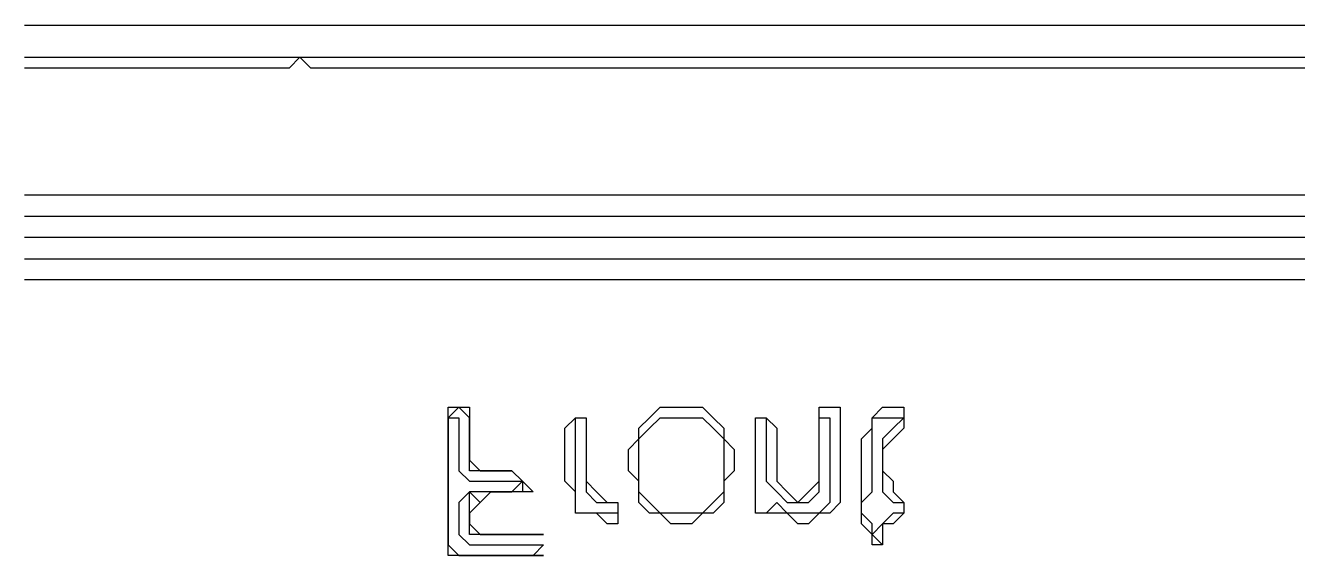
# Model space of a CAD drawing. Header units: metres. Extents: x 61 to 947, y 23 to 655.
# Drawn here: x 225.1 to 345.2, y 335 to 385 of the extents above; entities that cross this region are included whole.
import ezdxf

# ---------------------------------------------------------------- set-up
doc = ezdxf.new("R2010")
doc.units = ezdxf.units.M

msp = doc.modelspace()

# ---------------------------------------------------------------- linework, layer by layer
for points in [[(346, 385, 0), (345, 385, 0), (344, 385, 0), (343, 385, 0), (342, 385, 0), (341, 385, 0), (340, 385, 0), (339, 385, 0), (338, 385, 0), (337, 385, 0), (336, 385, 0), (335, 385, 0), (334, 385, 0), (333, 385, 0), (332, 385, 0), (331, 385, 0), (330, 385, 0), (329, 385, 0), (328, 385, 0), (327, 385, 0), (326, 385, 0), (325, 385, 0), (324, 385, 0), (323, 385, 0), (322, 385, 0), (321, 385, 0), (320, 385, 0), (319, 385, 0), (318, 385, 0), (317, 385, 0), (316, 385, 0), (315, 385, 0), (314, 385, 0), (313, 385, 0), (312, 385, 0), (311, 385, 0), (310, 385, 0), (309, 385, 0), (308, 385, 0), (307, 385, 0), (306, 385, 0), (305, 385, 0), (304, 385, 0), (303, 385, 0), (302, 385, 0), (301, 385, 0), (300, 385, 0), (299, 385, 0), (298, 385, 0), (297, 385, 0), (296, 385, 0), (295, 385, 0), (294, 385, 0), (293, 385, 0), (292, 385, 0), (291, 385, 0), (290, 385, 0), (289, 385, 0), (288, 385, 0), (287, 385, 0), (286, 385, 0), (285, 385, 0), (284, 385, 0), (283, 385, 0), (282, 385, 0), (281, 385, 0), (280, 385, 0), (279, 385, 0), (278, 385, 0), (277, 385, 0), (276, 385, 0), (275, 385, 0), (274, 385, 0), (273, 385, 0), (272, 385, 0), (271, 385, 0), (270, 385, 0), (269, 385, 0), (268, 385, 0), (267, 385, 0), (266, 385, 0), (265, 385, 0), (264, 385, 0), (263, 385, 0), (262, 385, 0), (261, 385, 0), (260, 385, 0), (259, 385, 0), (258, 385, 0), (257, 385, 0), (256, 385, 0), (255, 385, 0), (254, 385, 0), (253, 385, 0), (252, 385, 0), (251, 385, 0), (250, 385, 0), (249, 385, 0), (248, 385, 0), (247, 385, 0), (246, 385, 0), (245, 385, 0), (244, 385, 0), (243, 385, 0), (242, 385, 0), (241, 385, 0), (240, 385, 0), (239, 385, 0), (238, 385, 0), (237, 385, 0), (236, 385, 0), (235, 385, 0), (234, 385, 0), (233, 385, 0), (232, 385, 0), (231, 385, 0), (230, 385, 0), (229, 385, 0), (228, 385, 0), (227, 385, 0), (226, 385, 0), (225, 385, 0)], [(225, 381, 0), (226, 381, 0), (227, 381, 0), (228, 381, 0), (229, 381, 0), (230, 381, 0), (231, 381, 0), (232, 381, 0), (233, 381, 0), (234, 381, 0), (235, 381, 0), (236, 381, 0), (237, 381, 0), (238, 381, 0), (239, 381, 0), (240, 381, 0), (241, 381, 0), (242, 381, 0), (243, 381, 0), (244, 381, 0), (245, 381, 0), (246, 381, 0), (247, 381, 0), (248, 381, 0), (249, 381, 0), (250, 381, 0), (251, 382, 0), (252, 381, 0), (253, 381, 0), (254, 381, 0), (255, 381, 0), (256, 381, 0), (257, 381, 0), (258, 381, 0), (259, 381, 0), (260, 381, 0), (261, 381, 0), (262, 381, 0), (263, 381, 0), (264, 381, 0), (265, 381, 0), (266, 381, 0), (267, 381, 0), (268, 381, 0), (269, 381, 0), (270, 381, 0), (271, 381, 0), (272, 381, 0), (273, 381, 0), (274, 381, 0), (275, 381, 0), (276, 381, 0), (277, 381, 0), (278, 381, 0), (279, 381, 0), (280, 381, 0), (281, 381, 0), (282, 381, 0), (283, 381, 0), (284, 381, 0), (285, 381, 0), (286, 381, 0), (287, 381, 0), (288, 381, 0), (289, 381, 0), (290, 381, 0), (291, 381, 0), (292, 381, 0), (293, 381, 0), (294, 381, 0), (295, 381, 0), (296, 381, 0), (297, 381, 0), (298, 381, 0), (299, 381, 0), (300, 381, 0), (301, 381, 0), (302, 381, 0), (303, 381, 0), (304, 381, 0), (305, 381, 0), (306, 381, 0), (307, 381, 0), (308, 381, 0), (309, 381, 0), (310, 381, 0), (311, 381, 0), (312, 381, 0), (313, 381, 0), (314, 381, 0), (315, 381, 0), (316, 381, 0), (317, 381, 0), (318, 381, 0), (319, 381, 0), (320, 381, 0), (321, 381, 0), (322, 381, 0), (323, 381, 0), (324, 381, 0), (325, 381, 0), (326, 381, 0), (327, 381, 0), (328, 381, 0), (329, 381, 0), (330, 381, 0), (331, 381, 0), (332, 381, 0), (333, 381, 0), (334, 381, 0), (335, 381, 0), (336, 381, 0), (337, 381, 0), (338, 381, 0), (339, 381, 0), (340, 381, 0), (341, 381, 0), (342, 381, 0), (343, 381, 0), (344, 381, 0), (345, 381, 0), (346, 381, 0)], [(346, 369, 0), (345, 369, 0), (344, 369, 0), (343, 369, 0), (342, 369, 0), (341, 369, 0), (340, 369, 0), (339, 369, 0), (338, 369, 0), (337, 369, 0), (336, 369, 0), (335, 369, 0), (334, 369, 0), (333, 369, 0), (332, 369, 0), (331, 369, 0), (330, 369, 0), (329, 369, 0), (328, 369, 0), (327, 369, 0), (326, 369, 0), (325, 369, 0), (324, 369, 0), (323, 369, 0), (322, 369, 0), (321, 369, 0), (320, 369, 0), (319, 369, 0), (318, 369, 0), (317, 369, 0), (316, 369, 0), (315, 369, 0), (314, 369, 0), (313, 369, 0), (312, 369, 0), (311, 369, 0), (310, 369, 0), (309, 369, 0), (308, 369, 0), (307, 369, 0), (306, 369, 0), (305, 369, 0), (304, 369, 0), (303, 369, 0), (302, 369, 0), (301, 369, 0), (300, 369, 0), (299, 369, 0), (298, 369, 0), (297, 369, 0), (296, 369, 0), (295, 369, 0), (294, 369, 0), (293, 369, 0), (292, 369, 0), (291, 369, 0), (290, 369, 0), (289, 369, 0), (288, 369, 0), (287, 369, 0), (286, 369, 0), (285, 369, 0), (284, 369, 0), (283, 369, 0), (282, 369, 0), (281, 369, 0), (280, 369, 0), (279, 369, 0), (278, 369, 0), (277, 369, 0), (276, 369, 0), (275, 369, 0), (274, 369, 0), (273, 369, 0), (272, 369, 0), (271, 369, 0), (270, 369, 0), (269, 369, 0), (268, 369, 0), (267, 369, 0), (266, 369, 0), (265, 369, 0), (264, 369, 0), (263, 369, 0), (262, 369, 0), (261, 369, 0), (260, 369, 0), (259, 369, 0), (258, 369, 0), (257, 369, 0), (256, 369, 0), (255, 369, 0), (254, 369, 0), (253, 369, 0), (252, 369, 0), (251, 369, 0), (250, 369, 0), (249, 369, 0), (248, 369, 0), (247, 369, 0), (246, 369, 0), (245, 369, 0), (244, 369, 0), (243, 369, 0), (242, 369, 0), (241, 369, 0), (240, 369, 0), (239, 369, 0), (238, 369, 0), (237, 369, 0), (236, 369, 0), (235, 369, 0), (234, 369, 0), (233, 369, 0), (232, 369, 0), (231, 369, 0), (230, 369, 0), (229, 369, 0), (228, 369, 0), (227, 369, 0), (226, 369, 0), (225, 369, 0)], [(225, 367, 0), (226, 367, 0), (227, 367, 0), (228, 367, 0), (229, 367, 0), (230, 367, 0), (231, 367, 0), (232, 367, 0), (233, 367, 0), (234, 367, 0), (235, 367, 0), (236, 367, 0), (237, 367, 0), (238, 367, 0), (239, 367, 0), (240, 367, 0), (241, 367, 0), (242, 367, 0), (243, 367, 0), (244, 367, 0), (245, 367, 0), (246, 367, 0), (247, 367, 0), (248, 367, 0), (249, 367, 0), (250, 367, 0), (251, 367, 0), (252, 367, 0), (253, 367, 0), (254, 367, 0), (255, 367, 0), (256, 367, 0), (257, 367, 0), (258, 367, 0), (259, 367, 0), (260, 367, 0), (261, 367, 0), (262, 367, 0), (263, 367, 0), (264, 367, 0), (265, 367, 0), (266, 367, 0), (267, 367, 0), (268, 367, 0), (269, 367, 0), (270, 367, 0), (271, 367, 0), (272, 367, 0), (273, 367, 0), (274, 367, 0), (275, 367, 0), (276, 367, 0), (277, 367, 0), (278, 367, 0), (279, 367, 0), (280, 367, 0), (281, 367, 0), (282, 367, 0), (283, 367, 0), (284, 367, 0), (285, 367, 0), (286, 367, 0), (287, 367, 0), (288, 367, 0), (289, 367, 0), (290, 367, 0), (291, 367, 0), (292, 367, 0), (293, 367, 0), (294, 367, 0), (295, 367, 0), (296, 367, 0), (297, 367, 0), (298, 367, 0), (299, 367, 0), (300, 367, 0), (301, 367, 0), (302, 367, 0), (303, 367, 0), (304, 367, 0), (305, 367, 0), (306, 367, 0), (307, 367, 0), (308, 367, 0), (309, 367, 0), (310, 367, 0), (311, 367, 0), (312, 367, 0), (313, 367, 0), (314, 367, 0), (315, 367, 0), (316, 367, 0), (317, 367, 0), (318, 367, 0), (319, 367, 0), (320, 367, 0), (321, 367, 0), (322, 367, 0), (323, 367, 0), (324, 367, 0), (325, 367, 0), (326, 367, 0), (327, 367, 0), (328, 367, 0), (329, 367, 0), (330, 367, 0), (331, 367, 0), (332, 367, 0), (333, 367, 0), (334, 367, 0), (335, 367, 0), (336, 367, 0), (337, 367, 0), (338, 367, 0), (339, 367, 0), (340, 367, 0), (341, 367, 0), (342, 367, 0), (343, 367, 0), (344, 367, 0), (345, 367, 0), (346, 367, 0)], [(346, 365, 0), (345, 365, 0), (344, 365, 0), (343, 365, 0), (342, 365, 0), (341, 365, 0), (340, 365, 0), (339, 365, 0), (338, 365, 0), (337, 365, 0), (336, 365, 0), (335, 365, 0), (334, 365, 0), (333, 365, 0), (332, 365, 0), (331, 365, 0), (330, 365, 0), (329, 365, 0), (328, 365, 0), (327, 365, 0), (326, 365, 0), (325, 365, 0), (324, 365, 0), (323, 365, 0), (322, 365, 0), (321, 365, 0), (320, 365, 0), (319, 365, 0), (318, 365, 0), (317, 365, 0), (316, 365, 0), (315, 365, 0), (314, 365, 0), (313, 365, 0), (312, 365, 0), (311, 365, 0), (310, 365, 0), (309, 365, 0), (308, 365, 0), (307, 365, 0), (306, 365, 0), (305, 365, 0), (304, 365, 0), (303, 365, 0), (302, 365, 0), (301, 365, 0), (300, 365, 0), (299, 365, 0), (298, 365, 0), (297, 365, 0), (296, 365, 0), (295, 365, 0), (294, 365, 0), (293, 365, 0), (292, 365, 0), (291, 365, 0), (290, 365, 0), (289, 365, 0), (288, 365, 0), (287, 365, 0), (286, 365, 0), (285, 365, 0), (284, 365, 0), (283, 365, 0), (282, 365, 0), (281, 365, 0), (280, 365, 0), (279, 365, 0), (278, 365, 0), (277, 365, 0), (276, 365, 0), (275, 365, 0), (274, 365, 0), (273, 365, 0), (272, 365, 0), (271, 365, 0), (270, 365, 0), (269, 365, 0), (268, 365, 0), (267, 365, 0), (266, 365, 0), (265, 365, 0), (264, 365, 0), (263, 365, 0), (262, 365, 0), (261, 365, 0), (260, 365, 0), (259, 365, 0), (258, 365, 0), (257, 365, 0), (256, 365, 0), (255, 365, 0), (254, 365, 0), (253, 365, 0), (252, 365, 0), (251, 365, 0), (250, 365, 0), (249, 365, 0), (248, 365, 0), (247, 365, 0), (246, 365, 0), (245, 365, 0), (244, 365, 0), (243, 365, 0), (242, 365, 0), (241, 365, 0), (240, 365, 0), (239, 365, 0), (238, 365, 0), (237, 365, 0), (236, 365, 0), (235, 365, 0), (234, 365, 0), (233, 365, 0), (232, 365, 0), (231, 365, 0), (230, 365, 0), (229, 365, 0), (228, 365, 0), (227, 365, 0), (226, 365, 0), (225, 365, 0)], [(225, 363, 0), (226, 363, 0), (227, 363, 0), (228, 363, 0), (229, 363, 0), (230, 363, 0), (231, 363, 0), (232, 363, 0), (233, 363, 0), (234, 363, 0), (235, 363, 0), (236, 363, 0), (237, 363, 0), (238, 363, 0), (239, 363, 0), (240, 363, 0), (241, 363, 0), (242, 363, 0), (243, 363, 0), (244, 363, 0), (245, 363, 0), (246, 363, 0), (247, 363, 0), (248, 363, 0), (249, 363, 0), (250, 363, 0), (251, 363, 0), (252, 363, 0), (253, 363, 0), (254, 363, 0), (255, 363, 0), (256, 363, 0), (257, 363, 0), (258, 363, 0), (259, 363, 0), (260, 363, 0), (261, 363, 0), (262, 363, 0), (263, 363, 0), (264, 363, 0), (265, 363, 0), (266, 363, 0), (267, 363, 0), (268, 363, 0), (269, 363, 0), (270, 363, 0), (271, 363, 0), (272, 363, 0), (273, 363, 0), (274, 363, 0), (275, 363, 0), (276, 363, 0), (277, 363, 0), (278, 363, 0), (279, 363, 0), (280, 363, 0), (281, 363, 0), (282, 363, 0), (283, 363, 0), (284, 363, 0), (285, 363, 0), (286, 363, 0), (287, 363, 0), (288, 363, 0), (289, 363, 0), (290, 363, 0), (291, 363, 0), (292, 363, 0), (293, 363, 0), (294, 363, 0), (295, 363, 0), (296, 363, 0), (297, 363, 0), (298, 363, 0), (299, 363, 0), (300, 363, 0), (301, 363, 0), (302, 363, 0), (303, 363, 0), (304, 363, 0), (305, 363, 0), (306, 363, 0), (307, 363, 0), (308, 363, 0), (309, 363, 0), (310, 363, 0), (311, 363, 0), (312, 363, 0), (313, 363, 0), (314, 363, 0), (315, 363, 0), (316, 363, 0), (317, 363, 0), (318, 363, 0), (319, 363, 0), (320, 363, 0), (321, 363, 0), (322, 363, 0), (323, 363, 0), (324, 363, 0), (325, 363, 0), (326, 363, 0), (327, 363, 0), (328, 363, 0), (329, 363, 0), (330, 363, 0), (331, 363, 0), (332, 363, 0), (333, 363, 0), (334, 363, 0), (335, 363, 0), (336, 363, 0), (337, 363, 0), (338, 363, 0), (339, 363, 0), (340, 363, 0), (341, 363, 0), (342, 363, 0), (343, 363, 0), (344, 363, 0), (345, 363, 0), (346, 363, 0)], [(346, 361, 0), (345, 361, 0), (344, 361, 0), (343, 361, 0), (342, 361, 0), (341, 361, 0), (340, 361, 0), (339, 361, 0), (338, 361, 0), (337, 361, 0), (336, 361, 0), (335, 361, 0), (334, 361, 0), (333, 361, 0), (332, 361, 0), (331, 361, 0), (330, 361, 0), (329, 361, 0), (328, 361, 0), (327, 361, 0), (326, 361, 0), (325, 361, 0), (324, 361, 0), (323, 361, 0), (322, 361, 0), (321, 361, 0), (320, 361, 0), (319, 361, 0), (318, 361, 0), (317, 361, 0), (316, 361, 0), (315, 361, 0), (314, 361, 0), (313, 361, 0), (312, 361, 0), (311, 361, 0), (310, 361, 0), (309, 361, 0), (308, 361, 0), (307, 361, 0), (306, 361, 0), (305, 361, 0), (304, 361, 0), (303, 361, 0), (302, 361, 0), (301, 361, 0), (300, 361, 0), (299, 361, 0), (298, 361, 0), (297, 361, 0), (296, 361, 0), (295, 361, 0), (294, 361, 0), (293, 361, 0), (292, 361, 0), (291, 361, 0), (290, 361, 0), (289, 361, 0), (288, 361, 0), (287, 361, 0), (286, 361, 0), (285, 361, 0), (284, 361, 0), (283, 361, 0), (282, 361, 0), (281, 361, 0), (280, 361, 0), (279, 361, 0), (278, 361, 0), (277, 361, 0), (276, 361, 0), (275, 361, 0), (274, 361, 0), (273, 361, 0), (272, 361, 0), (271, 361, 0), (270, 361, 0), (269, 361, 0), (268, 361, 0), (267, 361, 0), (266, 361, 0), (265, 361, 0), (264, 361, 0), (263, 361, 0), (262, 361, 0), (261, 361, 0), (260, 361, 0), (259, 361, 0), (258, 361, 0), (257, 361, 0), (256, 361, 0), (255, 361, 0), (254, 361, 0), (253, 361, 0), (252, 361, 0), (251, 361, 0), (250, 361, 0), (249, 361, 0), (248, 361, 0), (247, 361, 0), (246, 361, 0), (245, 361, 0), (244, 361, 0), (243, 361, 0), (242, 361, 0), (241, 361, 0), (240, 361, 0), (239, 361, 0), (238, 361, 0), (237, 361, 0), (236, 361, 0), (235, 361, 0), (234, 361, 0), (233, 361, 0), (232, 361, 0), (231, 361, 0), (230, 361, 0), (229, 361, 0), (228, 361, 0), (227, 361, 0), (226, 361, 0), (225, 361, 0)]]:
    msp.add_polyline3d(points)
for points in [[(266, 335, 0), (265, 336, 0), (265, 337, 0), (265, 338, 0), (265, 339, 0), (265, 340, 0), (265, 341, 0), (265, 342, 0), (265, 343, 0), (265, 344, 0), (265, 345, 0), (265, 346, 0), (265, 347, 0), (265, 348, 0), (266, 348, 0), (266, 347, 0), (266, 346, 0), (266, 345, 0), (266, 344, 0), (266, 343, 0), (267, 342, 0), (268, 342, 0), (269, 342, 0), (270, 342, 0), (271, 342, 0), (272, 342, 0), (272, 341, 0), (271, 341, 0), (270, 341, 0), (269, 341, 0), (268, 341, 0), (267, 341, 0), (266, 340, 0), (266, 339, 0), (266, 338, 0), (266, 337, 0), (267, 336, 0), (268, 336, 0), (269, 336, 0), (270, 336, 0), (271, 336, 0), (272, 336, 0), (273, 336, 0), (274, 336, 0), (273, 335, 0), (272, 335, 0), (271, 335, 0), (270, 335, 0), (269, 335, 0), (268, 335, 0), (267, 335, 0)], [(277, 339, 0), (277, 340, 0), (277, 341, 0), (277, 342, 0), (277, 343, 0), (277, 344, 0), (277, 345, 0), (277, 346, 0), (277, 347, 0), (277, 348, 0), (278, 348, 0), (278, 347, 0), (278, 346, 0), (278, 345, 0), (278, 344, 0), (278, 343, 0), (278, 342, 0), (278, 341, 0), (279, 340, 0), (280, 340, 0), (281, 340, 0), (281, 339, 0), (280, 339, 0), (279, 339, 0), (278, 339, 0)], [(285, 339, 0), (284, 340, 0), (283, 341, 0), (283, 342, 0), (283, 343, 0), (283, 344, 0), (283, 345, 0), (283, 346, 0), (284, 347, 0), (285, 348, 0), (286, 348, 0), (287, 348, 0), (288, 348, 0), (289, 348, 0), (290, 347, 0), (291, 346, 0), (291, 345, 0), (291, 344, 0), (291, 343, 0), (291, 342, 0), (291, 341, 0), (290, 340, 0), (289, 339, 0), (288, 339, 0), (287, 339, 0), (286, 339, 0)], [(294, 339, 0), (294, 340, 0), (294, 341, 0), (294, 342, 0), (294, 343, 0), (294, 344, 0), (294, 345, 0), (294, 346, 0), (294, 347, 0), (294, 348, 0), (295, 348, 0), (295, 347, 0), (295, 346, 0), (295, 345, 0), (295, 344, 0), (295, 343, 0), (295, 342, 0), (296, 341, 0), (297, 340, 0), (298, 340, 0), (299, 340, 0), (300, 341, 0), (300, 342, 0), (300, 343, 0), (300, 344, 0), (300, 345, 0), (300, 346, 0), (300, 347, 0), (300, 348, 0), (301, 348, 0), (301, 347, 0), (301, 346, 0), (301, 345, 0), (301, 344, 0), (301, 343, 0), (301, 342, 0), (301, 341, 0), (301, 340, 0), (300, 339, 0), (299, 339, 0), (298, 339, 0), (297, 339, 0), (296, 340, 0), (295, 339, 0)], [(305, 336, 0), (305, 337, 0), (305, 338, 0), (304, 339, 0), (304, 340, 0), (305, 341, 0), (305, 342, 0), (305, 343, 0), (305, 344, 0), (305, 345, 0), (305, 346, 0), (305, 347, 0), (305, 348, 0), (306, 348, 0), (307, 348, 0), (308, 348, 0), (307, 347, 0), (306, 346, 0), (306, 345, 0), (306, 344, 0), (306, 343, 0), (306, 342, 0), (306, 341, 0), (307, 340, 0), (308, 340, 0), (308, 339, 0), (307, 339, 0), (306, 338, 0), (306, 337, 0), (306, 336, 0)]]:
    msp.add_polyline3d(points, close=True)
at = {"layer": '1'}
for points in [[(346, 385, 0), (345, 385, 0), (344, 385, 0), (343, 385, 0), (342, 385, 0), (341, 385, 0), (340, 385, 0), (339, 385, 0), (338, 385, 0), (337, 385, 0), (336, 385, 0), (335, 385, 0), (334, 385, 0), (333, 385, 0), (332, 385, 0), (331, 385, 0), (330, 385, 0), (329, 385, 0), (328, 385, 0), (327, 385, 0), (326, 385, 0), (325, 385, 0), (324, 385, 0), (323, 385, 0), (322, 385, 0), (321, 385, 0), (320, 385, 0), (319, 385, 0), (318, 385, 0), (317, 385, 0), (316, 385, 0), (315, 385, 0), (314, 385, 0), (313, 385, 0), (312, 385, 0), (311, 385, 0), (310, 385, 0), (309, 385, 0), (308, 385, 0), (307, 385, 0), (306, 385, 0), (305, 385, 0), (304, 385, 0), (303, 385, 0), (302, 385, 0), (301, 385, 0), (300, 385, 0), (299, 385, 0), (298, 385, 0), (297, 385, 0), (296, 385, 0), (295, 385, 0), (294, 385, 0), (293, 385, 0), (292, 385, 0), (291, 385, 0), (290, 385, 0), (289, 385, 0), (288, 385, 0), (287, 385, 0), (286, 385, 0), (285, 385, 0), (284, 385, 0), (283, 385, 0), (282, 385, 0), (281, 385, 0), (280, 385, 0), (279, 385, 0), (278, 385, 0), (277, 385, 0), (276, 385, 0), (275, 385, 0), (274, 385, 0), (273, 385, 0), (272, 385, 0), (271, 385, 0), (270, 385, 0), (269, 385, 0), (268, 385, 0), (267, 385, 0), (266, 385, 0), (265, 385, 0), (264, 385, 0), (263, 385, 0), (262, 385, 0), (261, 385, 0), (260, 385, 0), (259, 385, 0), (258, 385, 0), (257, 385, 0), (256, 385, 0), (255, 385, 0), (254, 385, 0), (253, 385, 0), (252, 385, 0), (251, 385, 0), (250, 385, 0), (249, 385, 0), (248, 385, 0), (247, 385, 0), (246, 385, 0), (245, 385, 0), (244, 385, 0), (243, 385, 0), (242, 385, 0), (241, 385, 0), (240, 385, 0), (239, 385, 0), (238, 385, 0), (237, 385, 0), (236, 385, 0), (235, 385, 0), (234, 385, 0), (233, 385, 0), (232, 385, 0), (231, 385, 0), (230, 385, 0), (229, 385, 0), (228, 385, 0), (227, 385, 0), (226, 385, 0), (225, 385, 0)], [(225, 382, 0), (226, 382, 0), (227, 382, 0), (228, 382, 0), (229, 382, 0), (230, 382, 0), (231, 382, 0), (232, 382, 0), (233, 382, 0), (234, 382, 0), (235, 382, 0), (236, 382, 0), (237, 382, 0), (238, 382, 0), (239, 382, 0), (240, 382, 0), (241, 382, 0), (242, 382, 0), (243, 382, 0), (244, 382, 0), (245, 382, 0), (246, 382, 0), (247, 382, 0), (248, 382, 0), (249, 382, 0), (250, 382, 0), (251, 382, 0), (252, 382, 0), (253, 382, 0), (254, 382, 0), (255, 382, 0), (256, 382, 0), (257, 382, 0), (258, 382, 0), (259, 382, 0), (260, 382, 0), (261, 382, 0), (262, 382, 0), (263, 382, 0), (264, 382, 0), (265, 382, 0), (266, 382, 0), (267, 382, 0), (268, 382, 0), (269, 382, 0), (270, 382, 0), (271, 382, 0), (272, 382, 0), (273, 382, 0), (274, 382, 0), (275, 382, 0), (276, 382, 0), (277, 382, 0), (278, 382, 0), (279, 382, 0), (280, 382, 0), (281, 382, 0), (282, 382, 0), (283, 382, 0), (284, 382, 0), (285, 382, 0), (286, 382, 0), (287, 382, 0), (288, 382, 0), (289, 382, 0), (290, 382, 0), (291, 382, 0), (292, 382, 0), (293, 382, 0), (294, 382, 0), (295, 382, 0), (296, 382, 0), (297, 382, 0), (298, 382, 0), (299, 382, 0), (300, 382, 0), (301, 382, 0), (302, 382, 0), (303, 382, 0), (304, 382, 0), (305, 382, 0), (306, 382, 0), (307, 382, 0), (308, 382, 0), (309, 382, 0), (310, 382, 0), (311, 382, 0), (312, 382, 0), (313, 382, 0), (314, 382, 0), (315, 382, 0), (316, 382, 0), (317, 382, 0), (318, 382, 0), (319, 382, 0), (320, 382, 0), (321, 382, 0), (322, 382, 0), (323, 382, 0), (324, 382, 0), (325, 382, 0), (326, 382, 0), (327, 382, 0), (328, 382, 0), (329, 382, 0), (330, 382, 0), (331, 382, 0), (332, 382, 0), (333, 382, 0), (334, 382, 0), (335, 382, 0), (336, 382, 0), (337, 382, 0), (338, 382, 0), (339, 382, 0), (340, 382, 0), (341, 382, 0), (342, 382, 0), (343, 382, 0), (344, 382, 0), (345, 382, 0), (346, 382, 0)], [(346, 369, 0), (345, 369, 0), (344, 369, 0), (343, 369, 0), (342, 369, 0), (341, 369, 0), (340, 369, 0), (339, 369, 0), (338, 369, 0), (337, 369, 0), (336, 369, 0), (335, 369, 0), (334, 369, 0), (333, 369, 0), (332, 369, 0), (331, 369, 0), (330, 369, 0), (329, 369, 0), (328, 369, 0), (327, 369, 0), (326, 369, 0), (325, 369, 0), (324, 369, 0), (323, 369, 0), (322, 369, 0), (321, 369, 0), (320, 369, 0), (319, 369, 0), (318, 369, 0), (317, 369, 0), (316, 369, 0), (315, 369, 0), (314, 369, 0), (313, 369, 0), (312, 369, 0), (311, 369, 0), (310, 369, 0), (309, 369, 0), (308, 369, 0), (307, 369, 0), (306, 369, 0), (305, 369, 0), (304, 369, 0), (303, 369, 0), (302, 369, 0), (301, 369, 0), (300, 369, 0), (299, 369, 0), (298, 369, 0), (297, 369, 0), (296, 369, 0), (295, 369, 0), (294, 369, 0), (293, 369, 0), (292, 369, 0), (291, 369, 0), (290, 369, 0), (289, 369, 0), (288, 369, 0), (287, 369, 0), (286, 369, 0), (285, 369, 0), (284, 369, 0), (283, 369, 0), (282, 369, 0), (281, 369, 0), (280, 369, 0), (279, 369, 0), (278, 369, 0), (277, 369, 0), (276, 369, 0), (275, 369, 0), (274, 369, 0), (273, 369, 0), (272, 369, 0), (271, 369, 0), (270, 369, 0), (269, 369, 0), (268, 369, 0), (267, 369, 0), (266, 369, 0), (265, 369, 0), (264, 369, 0), (263, 369, 0), (262, 369, 0), (261, 369, 0), (260, 369, 0), (259, 369, 0), (258, 369, 0), (257, 369, 0), (256, 369, 0), (255, 369, 0), (254, 369, 0), (253, 369, 0), (252, 369, 0), (251, 369, 0), (250, 369, 0), (249, 369, 0), (248, 369, 0), (247, 369, 0), (246, 369, 0), (245, 369, 0), (244, 369, 0), (243, 369, 0), (242, 369, 0), (241, 369, 0), (240, 369, 0), (239, 369, 0), (238, 369, 0), (237, 369, 0), (236, 369, 0), (235, 369, 0), (234, 369, 0), (233, 369, 0), (232, 369, 0), (231, 369, 0), (230, 369, 0), (229, 369, 0), (228, 369, 0), (227, 369, 0), (226, 369, 0), (225, 369, 0)], [(225, 367, 0), (226, 367, 0), (227, 367, 0), (228, 367, 0), (229, 367, 0), (230, 367, 0), (231, 367, 0), (232, 367, 0), (233, 367, 0), (234, 367, 0), (235, 367, 0), (236, 367, 0), (237, 367, 0), (238, 367, 0), (239, 367, 0), (240, 367, 0), (241, 367, 0), (242, 367, 0), (243, 367, 0), (244, 367, 0), (245, 367, 0), (246, 367, 0), (247, 367, 0), (248, 367, 0), (249, 367, 0), (250, 367, 0), (251, 367, 0), (252, 367, 0), (253, 367, 0), (254, 367, 0), (255, 367, 0), (256, 367, 0), (257, 367, 0), (258, 367, 0), (259, 367, 0), (260, 367, 0), (261, 367, 0), (262, 367, 0), (263, 367, 0), (264, 367, 0), (265, 367, 0), (266, 367, 0), (267, 367, 0), (268, 367, 0), (269, 367, 0), (270, 367, 0), (271, 367, 0), (272, 367, 0), (273, 367, 0), (274, 367, 0), (275, 367, 0), (276, 367, 0), (277, 367, 0), (278, 367, 0), (279, 367, 0), (280, 367, 0), (281, 367, 0), (282, 367, 0), (283, 367, 0), (284, 367, 0), (285, 367, 0), (286, 367, 0), (287, 367, 0), (288, 367, 0), (289, 367, 0), (290, 367, 0), (291, 367, 0), (292, 367, 0), (293, 367, 0), (294, 367, 0), (295, 367, 0), (296, 367, 0), (297, 367, 0), (298, 367, 0), (299, 367, 0), (300, 367, 0), (301, 367, 0), (302, 367, 0), (303, 367, 0), (304, 367, 0), (305, 367, 0), (306, 367, 0), (307, 367, 0), (308, 367, 0), (309, 367, 0), (310, 367, 0), (311, 367, 0), (312, 367, 0), (313, 367, 0), (314, 367, 0), (315, 367, 0), (316, 367, 0), (317, 367, 0), (318, 367, 0), (319, 367, 0), (320, 367, 0), (321, 367, 0), (322, 367, 0), (323, 367, 0), (324, 367, 0), (325, 367, 0), (326, 367, 0), (327, 367, 0), (328, 367, 0), (329, 367, 0), (330, 367, 0), (331, 367, 0), (332, 367, 0), (333, 367, 0), (334, 367, 0), (335, 367, 0), (336, 367, 0), (337, 367, 0), (338, 367, 0), (339, 367, 0), (340, 367, 0), (341, 367, 0), (342, 367, 0), (343, 367, 0), (344, 367, 0), (345, 367, 0), (346, 367, 0)], [(346, 361, 0), (345, 361, 0), (344, 361, 0), (343, 361, 0), (342, 361, 0), (341, 361, 0), (340, 361, 0), (339, 361, 0), (338, 361, 0), (337, 361, 0), (336, 361, 0), (335, 361, 0), (334, 361, 0), (333, 361, 0), (332, 361, 0), (331, 361, 0), (330, 361, 0), (329, 361, 0), (328, 361, 0), (327, 361, 0), (326, 361, 0), (325, 361, 0), (324, 361, 0), (323, 361, 0), (322, 361, 0), (321, 361, 0), (320, 361, 0), (319, 361, 0), (318, 361, 0), (317, 361, 0), (316, 361, 0), (315, 361, 0), (314, 361, 0), (313, 361, 0), (312, 361, 0), (311, 361, 0), (310, 361, 0), (309, 361, 0), (308, 361, 0), (307, 361, 0), (306, 361, 0), (305, 361, 0), (304, 361, 0), (303, 361, 0), (302, 361, 0), (301, 361, 0), (300, 361, 0), (299, 361, 0), (298, 361, 0), (297, 361, 0), (296, 361, 0), (295, 361, 0), (294, 361, 0), (293, 361, 0), (292, 361, 0), (291, 361, 0), (290, 361, 0), (289, 361, 0), (288, 361, 0), (287, 361, 0), (286, 361, 0), (285, 361, 0), (284, 361, 0), (283, 361, 0), (282, 361, 0), (281, 361, 0), (280, 361, 0), (279, 361, 0), (278, 361, 0), (277, 361, 0), (276, 361, 0), (275, 361, 0), (274, 361, 0), (273, 361, 0), (272, 361, 0), (271, 361, 0), (270, 361, 0), (269, 361, 0), (268, 361, 0), (267, 361, 0), (266, 361, 0), (265, 361, 0), (264, 361, 0), (263, 361, 0), (262, 361, 0), (261, 361, 0), (260, 361, 0), (259, 361, 0), (258, 361, 0), (257, 361, 0), (256, 361, 0), (255, 361, 0), (254, 361, 0), (253, 361, 0), (252, 361, 0), (251, 361, 0), (250, 361, 0), (249, 361, 0), (248, 361, 0), (247, 361, 0), (246, 361, 0), (245, 361, 0), (244, 361, 0), (243, 361, 0), (242, 361, 0), (241, 361, 0), (240, 361, 0), (239, 361, 0), (238, 361, 0), (237, 361, 0), (236, 361, 0), (235, 361, 0), (234, 361, 0), (233, 361, 0), (232, 361, 0), (231, 361, 0), (230, 361, 0), (229, 361, 0), (228, 361, 0), (227, 361, 0), (226, 361, 0), (225, 361, 0)]]:
    msp.add_polyline3d(points, dxfattribs=at)
for points in [[(265, 335, 0), (265, 336, 0), (265, 337, 0), (265, 338, 0), (265, 339, 0), (265, 340, 0), (265, 341, 0), (265, 342, 0), (265, 343, 0), (265, 344, 0), (265, 345, 0), (265, 346, 0), (265, 347, 0), (265, 348, 0), (265, 349, 0), (266, 349, 0), (267, 349, 0), (267, 348, 0), (267, 347, 0), (267, 346, 0), (267, 345, 0), (267, 344, 0), (268, 343, 0), (269, 343, 0), (270, 343, 0), (271, 343, 0), (272, 342, 0), (273, 341, 0), (272, 341, 0), (271, 341, 0), (270, 341, 0), (269, 341, 0), (268, 340, 0), (267, 339, 0), (267, 338, 0), (268, 337, 0), (269, 337, 0), (270, 337, 0), (271, 337, 0), (272, 337, 0), (273, 337, 0), (274, 337, 0), (273, 337, 0), (272, 337, 0), (271, 337, 0), (270, 337, 0), (269, 337, 0), (268, 337, 0), (267, 337, 0), (267, 338, 0), (267, 339, 0), (267, 340, 0), (267, 341, 0), (268, 340, 0), (269, 341, 0), (270, 341, 0), (271, 341, 0), (272, 342, 0), (271, 343, 0), (270, 343, 0), (269, 343, 0), (268, 343, 0), (267, 343, 0), (267, 344, 0), (267, 345, 0), (267, 346, 0), (267, 347, 0), (267, 348, 0), (266, 349, 0), (265, 348, 0), (265, 347, 0), (265, 346, 0), (265, 345, 0), (265, 344, 0), (265, 343, 0), (265, 342, 0), (265, 341, 0), (265, 340, 0), (265, 339, 0), (265, 338, 0), (265, 337, 0), (265, 336, 0), (266, 335, 0), (267, 335, 0), (268, 335, 0), (269, 335, 0), (270, 335, 0), (271, 335, 0), (272, 335, 0), (273, 335, 0), (274, 335, 0), (273, 335, 0), (272, 335, 0), (271, 335, 0), (270, 335, 0), (269, 335, 0), (268, 335, 0), (267, 335, 0), (266, 335, 0)], [(286, 338, 0), (285, 339, 0), (284, 339, 0), (283, 340, 0), (283, 341, 0), (283, 342, 0), (282, 343, 0), (282, 344, 0), (282, 345, 0), (283, 346, 0), (283, 347, 0), (284, 348, 0), (285, 349, 0), (286, 349, 0), (287, 349, 0), (288, 349, 0), (289, 349, 0), (290, 348, 0), (291, 347, 0), (291, 346, 0), (292, 345, 0), (292, 344, 0), (292, 343, 0), (291, 342, 0), (291, 341, 0), (291, 340, 0), (290, 339, 0), (289, 339, 0), (288, 338, 0), (287, 338, 0)], [(298, 338, 0), (297, 339, 0), (296, 339, 0), (295, 339, 0), (294, 339, 0), (294, 340, 0), (294, 341, 0), (294, 342, 0), (294, 343, 0), (294, 344, 0), (294, 345, 0), (294, 346, 0), (294, 347, 0), (294, 348, 0), (295, 348, 0), (296, 347, 0), (296, 346, 0), (296, 345, 0), (296, 344, 0), (296, 343, 0), (296, 342, 0), (297, 341, 0), (298, 340, 0), (299, 341, 0), (300, 342, 0), (300, 343, 0), (300, 344, 0), (300, 345, 0), (300, 346, 0), (300, 347, 0), (300, 348, 0), (300, 349, 0), (301, 349, 0), (302, 349, 0), (302, 348, 0), (302, 347, 0), (302, 346, 0), (302, 345, 0), (302, 344, 0), (302, 343, 0), (302, 342, 0), (302, 341, 0), (302, 340, 0), (301, 339, 0), (300, 339, 0), (299, 338, 0)], [(305, 336, 0), (305, 337, 0), (304, 338, 0), (304, 339, 0), (304, 340, 0), (304, 341, 0), (304, 342, 0), (304, 343, 0), (304, 344, 0), (304, 345, 0), (304, 346, 0), (305, 347, 0), (305, 348, 0), (306, 349, 0), (307, 349, 0), (308, 349, 0), (308, 348, 0), (308, 347, 0), (307, 346, 0), (306, 345, 0), (306, 344, 0), (306, 343, 0), (307, 342, 0), (307, 341, 0), (308, 340, 0), (308, 339, 0), (307, 338, 0), (306, 338, 0), (305, 337, 0), (306, 336, 0)], [(280, 338, 0), (279, 339, 0), (278, 339, 0), (277, 339, 0), (277, 340, 0), (277, 341, 0), (276, 342, 0), (276, 343, 0), (276, 344, 0), (276, 345, 0), (276, 346, 0), (276, 347, 0), (277, 348, 0), (278, 348, 0), (278, 347, 0), (278, 346, 0), (278, 345, 0), (278, 344, 0), (278, 343, 0), (278, 342, 0), (279, 341, 0), (280, 340, 0), (281, 340, 0), (281, 339, 0), (281, 338, 0)]]:
    msp.add_polyline3d(points, close=True, dxfattribs=at)

doc.saveas('drawing.dxf')
